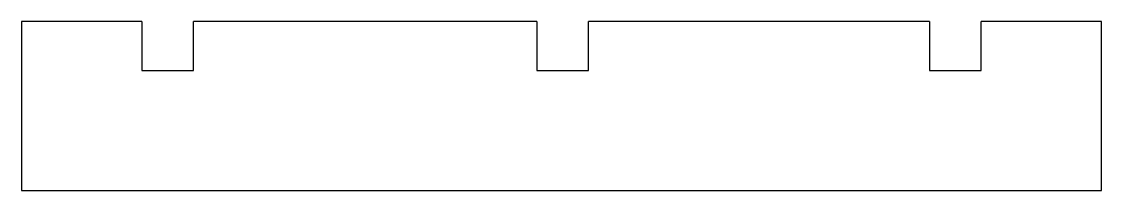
# Model space of a CAD drawing. Header units: millimetres. Extents: x 0 to 220, y 0 to 34.
import ezdxf

# ---------------------------------------------------------------- set-up
doc = ezdxf.new("R2010")
doc.units = ezdxf.units.MM
doc.layers.add('CONDUCTOR', color=7, linetype='Continuous')

# ---------------------------------------------------------------- blocks, each defined once
blk = doc.blocks.new('M4')
at = {"layer": 'CONDUCTOR', "color": 8, "ltscale": 100}
for points in [[(24.5, 34.5), (0, 34.5), (0, 0), (220, 0), (220, 34.5), (195.5, 34.5)], [(24.5, 34.5), (24.5, 24.5), (35, 24.5), (35, 34.5)], [(105, 34.5), (35, 34.5)], [(105, 34.5), (105, 24.5), (115.5, 24.5), (115.5, 34.5)], [(185, 34.5), (115.5, 34.5)], [(185, 34.5), (185, 24.5), (195.5, 24.5), (195.5, 34.5)]]:
    blk.add_lwpolyline(points, dxfattribs=at)

msp = doc.modelspace()

# ---------------------------------------------------------------- block references
msp.add_blockref('M4', (0, 0))

doc.saveas('drawing.dxf')
